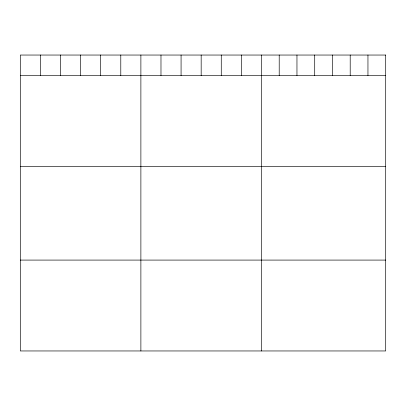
<?xml version="1.0" encoding="UTF-8"?>
<svg xmlns="http://www.w3.org/2000/svg" width="406" height="406" viewBox="0 0 406 406"><rect width="100%" height="100%" fill="white"/><g stroke="black" fill="none" stroke-linecap="round" stroke-linejoin="round"><path stroke-width="0.61" d="M20.3 75.587L385.7 75.587M20.3 166.455L385.7 166.455M20.3 260.084L385.7 260.084M367.953 55.043L367.953 75.587M350.205 55.043L350.205 75.587M332.458 55.043L332.458 75.587M314.706 55.043L314.706 75.587M296.959 55.043L296.959 75.587M279.211 55.043L279.211 75.587M261.464 55.043L261.464 350.957M241.367 55.043L241.367 75.587M221.27 55.043L221.27 75.587M201.173 55.043L201.173 75.587M181.076 55.043L181.076 75.587M160.979 55.043L160.979 75.587M140.882 55.043L140.882 350.957M120.785 55.043L120.785 75.587M100.688 55.043L100.688 75.587M80.591 55.043L80.591 75.587M60.494 55.043L60.494 75.587M40.397 55.043L40.397 75.587M385.7 55.043L20.3 55.043L20.3 350.957L385.7 350.957L385.7 55.043"/></g></svg>
